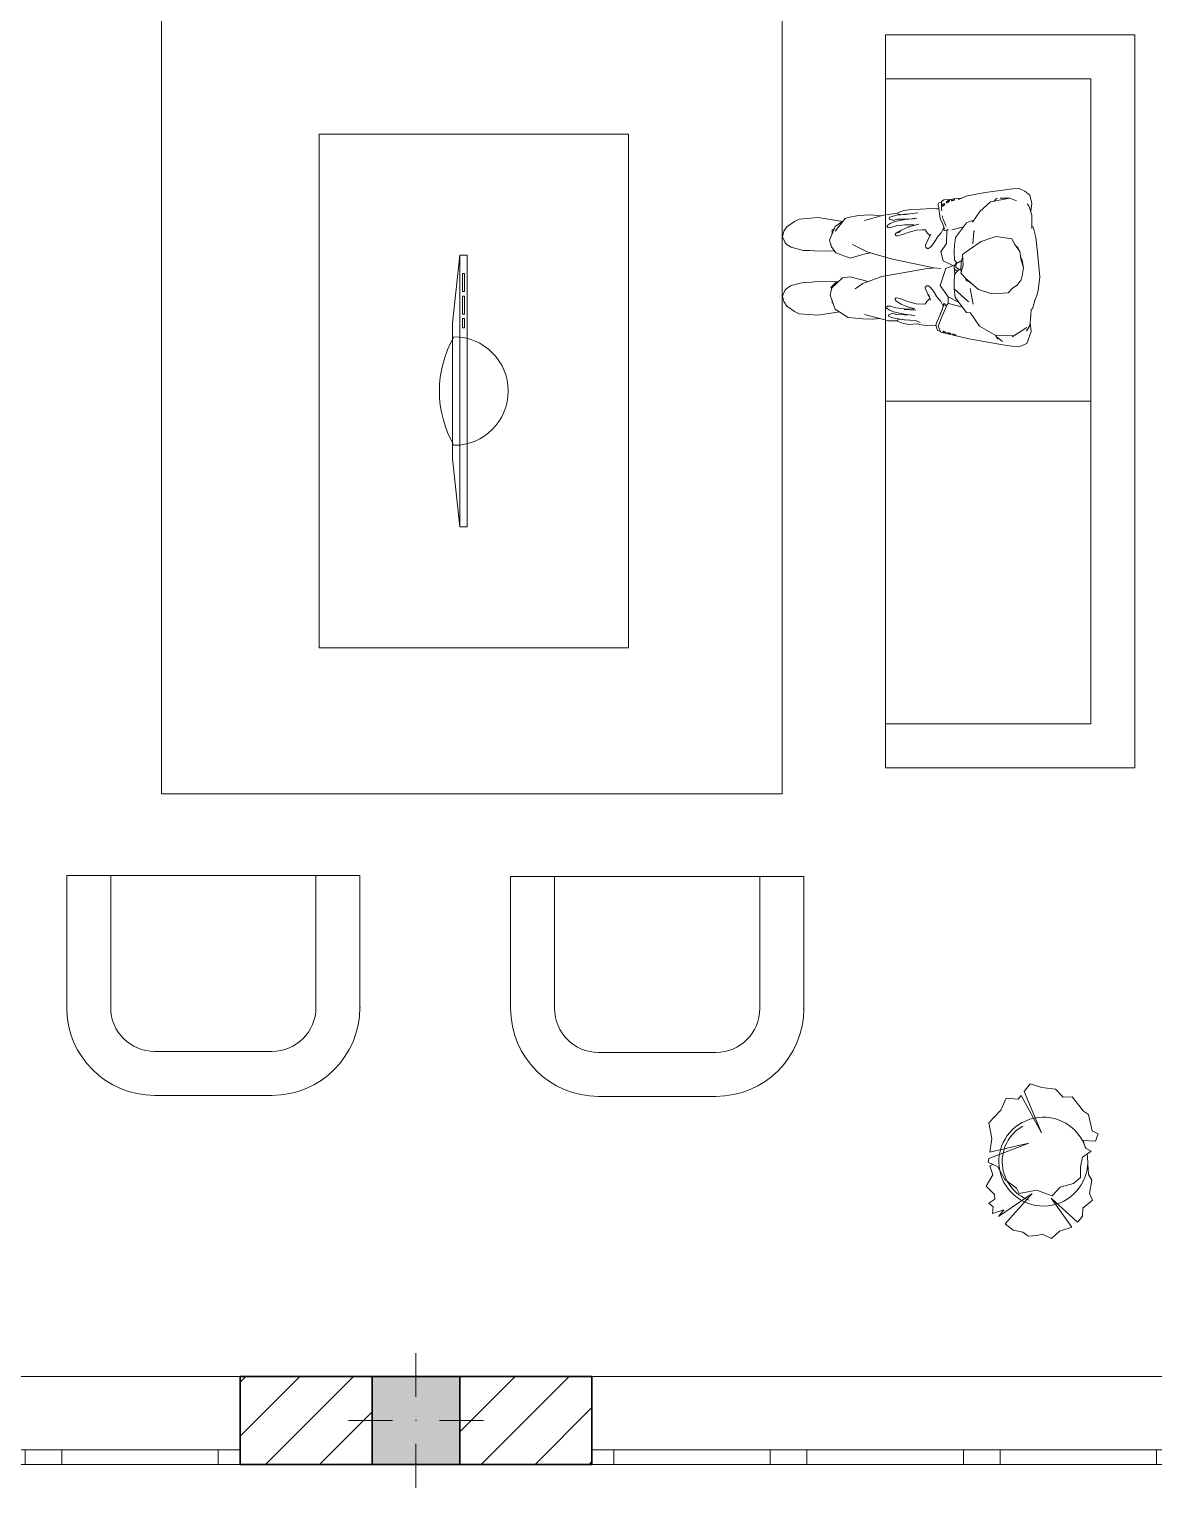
# Model space of a CAD drawing. Header units: millimetres. Extents: x -6000 to 13299, y -11438 to 14364.
# Drawn here: x 6831 to 10666, y -3841 to 1135 of the extents above; entities that cross this region are included whole.
import ezdxf

# ---------------------------------------------------------------- set-up
doc = ezdxf.new("R2010")
doc.units = ezdxf.units.MM
doc.header["$MEASUREMENT"] = 0
doc.linetypes.add('Wipeout_Contour', pattern=[1000, 0, -1000])
for name, color, linetype in [('ArchiCAD Windows', 7, 'Continuous'), ('Interior - Furniture', 7, 'Continuous'), ('Structural - Bearing', 7, 'Continuous')]:
    doc.layers.add(name, color=color, linetype=linetype)
for name, color, linetype, lineweight, true_color in [('ArchiCAD Windows_Pen_No__23', 7, 'Continuous', 20, 0xff6600), ('ArchiCAD Windows_Pen_No__3', 7, 'Continuous', 18, 0xff6600), ('Interior - Furniture _Pen_No__4', 7, 'Continuous', 20, 0x029e21), ('Structural - Bearing_Pen_No__160', 7, 'Continuous', 20, 0xb4a35c), ('Structural - Bearing_Pen_No__168', 7, 'Continuous', 13, 0xfe847a), ('Structural - Bearing_Pen_No__28', 7, 'Continuous', 35, 0xa80f02), ('Structural - Bearing_Pen_No__89', 7, 'Continuous', 20, 0x71cebe)]:
    doc.layers.add(name, color=color, linetype=linetype, lineweight=lineweight, true_color=true_color)
for name, color, linetype, lineweight in [('ArchiCAD Windows_Pen_No__27', 7, 'Continuous', 35), ('Structural - Bearing_Pen_No__20', 1, 'Continuous', 0), ('Structural - Bearing_Pen_No__27', 7, 'Continuous', 35)]:
    doc.layers.add(name, color=color, linetype=linetype, lineweight=lineweight)
pattern_1 = [(45, (0, 0), (-91.9239, 91.9239), [])]

# ---------------------------------------------------------------- blocks, each defined once
blk = doc.blocks.new('Slab_1_3', base_point=(2000, -3761.4))
at = {"layer": 'Structural - Bearing_Pen_No__89', "linetype": 'Continuous', "flags": 128}
blk.add_lwpolyline([(2000, -3761.4), (11500, -3761.4), (11500, 3238.6), (2000, 3238.6)], close=True, dxfattribs=at)
blk = doc.blocks.new('Triple Window with Side Transoms 17')
at = {"layer": 'ArchiCAD Windows_Pen_No__23', "linetype": 'Continuous'}
for p, q in [((-1000, 0), (-925, 0)), ((-925, 0), (-925, -50)), ((-391.7, -50), (-391.7, 0)), ((-391.7, 0), (-316.7, 0)), ((-316.7, 0), (-266.7, 0)), ((-266.7, 0), (-266.7, -50)), ((266.7, -50), (266.7, 0)), ((266.7, 0), (316.7, 0)), ((316.7, 0), (391.7, 0)), ((391.7, 0), (391.7, -50)), ((925, -50), (925, 0)), ((925, 0), (1000, 0)), ((-925, -50), (-1000, -50)), ((-316.7, -50), (-391.7, -50)), ((-266.7, -50), (-316.7, -50)), ((316.7, -50), (266.7, -50)), ((391.7, -50), (316.7, -50)), ((1000, -50), (925, -50))]:
    blk.add_line(p, q, dxfattribs=at)
at = {"layer": 'ArchiCAD Windows_Pen_No__27', "linetype": 'Continuous'}
for p, q in [((-1000, -50), (-1000, 0)), ((1000, -50), (1000, 0))]:
    blk.add_line(p, q, dxfattribs=at)
at = {"layer": 'ArchiCAD Windows_Pen_No__3', "linetype": 'Continuous'}
for p, q in [((-1000, 250), (1000, 250)), ((-925, 0), (-391.7, 0)), ((-266.7, 0), (266.7, 0)), ((391.7, 0), (925, 0)), ((-1000, -50), (1000, -50)), ((-391.7, -50), (-925, -50)), ((266.7, -50), (-266.7, -50)), ((925, -50), (391.7, -50))]:
    blk.add_line(p, q, dxfattribs=at)
blk = doc.blocks.new('Wall_3_3', base_point=(5100, -3611.4))
at = {"color": 254, "linetype": 'Wipeout_Contour', "lineweight": 0, "ltscale": 32422.570688}
blk.add_wipeout([(5100, -3461.4), (5100, -3761.4), (5550, -3761.4), (5550, -3711.4), (5550, -3461.4)], dxfattribs=at).dxf.layer = 'Structural - Bearing'
at = {"color": 254, "linetype": 'Wipeout_Contour', "lineweight": 0, "ltscale": 42711.089863}
blk.add_wipeout([(8000, -3461.4), (7550, -3461.4), (7550, -3711.4), (7550, -3761.4), (8000, -3761.4)], dxfattribs=at).dxf.layer = 'Structural - Bearing'
at = {"layer": 'Structural - Bearing_Pen_No__168', "linetype": 'Continuous'}
h = blk.add_hatch(dxfattribs=at)
h.set_pattern_fill('Common_Brick_0003', color=256, style=0, pattern_type=2)
h.set_pattern_definition(pattern_1)
h.paths.add_polyline_path([(5100, -3461.4), (5100, -3761.4), (5550, -3761.4), (5550, -3711.4), (5550, -3461.4)])
h = blk.add_hatch(dxfattribs=at)
h.set_pattern_fill('Common_Brick_0003', color=256, style=0, pattern_type=2)
h.set_pattern_definition(pattern_1)
h.paths.add_polyline_path([(8000, -3461.4), (7550, -3461.4), (7550, -3711.4), (7550, -3761.4), (8000, -3761.4)])
at = {"layer": 'Structural - Bearing_Pen_No__27', "linetype": 'Continuous'}
for p, q in [((5550, -3711.4), (5550, -3461.4)), ((7550, -3711.4), (7550, -3461.4)), ((5550, -3761.4), (5550, -3711.4)), ((7550, -3761.4), (7550, -3711.4))]:
    blk.add_line(p, q, dxfattribs=at)
at = {"layer": 'Structural - Bearing_Pen_No__27', "linetype": 'Continuous', "flags": 128}
for points in [[(5550, -3461.4), (5100, -3461.4)], [(8000, -3461.4), (7550, -3461.4)], [(5100, -3761.4), (5550, -3761.4)], [(7550, -3761.4), (8000, -3761.4)]]:
    blk.add_lwpolyline(points, dxfattribs=at)
at = {"layer": 'ArchiCAD Windows', "color": 21, "linetype": 'Continuous', "lineweight": 18, "true_color": 0xff9955, "zscale": 1000}
blk.add_blockref('Triple Window with Side Transoms 17', (6550, -3711.4), dxfattribs=at)
blk = doc.blocks.new('Wall_4_3', base_point=(8300, -3611.4))
at = {"color": 254, "linetype": 'Wipeout_Contour', "lineweight": 0, "ltscale": 46543.591569}
blk.add_wipeout([(8300, -3461.4), (8300, -3761.4), (8750, -3761.4), (8750, -3711.4), (8750, -3461.4)], dxfattribs=at).dxf.layer = 'Structural - Bearing'
at = {"color": 254, "linetype": 'Wipeout_Contour', "lineweight": 0, "ltscale": 57593.22096}
blk.add_wipeout([(11200, -3461.4), (10750, -3461.4), (10750, -3711.4), (10750, -3761.4), (11200, -3761.4)], dxfattribs=at).dxf.layer = 'Structural - Bearing'
at = {"layer": 'Structural - Bearing_Pen_No__168', "linetype": 'Continuous'}
h = blk.add_hatch(dxfattribs=at)
h.set_pattern_fill('Common_Brick_0003', color=256, style=0, pattern_type=2)
h.set_pattern_definition(pattern_1)
h.paths.add_polyline_path([(8300, -3461.4), (8300, -3761.4), (8750, -3761.4), (8750, -3711.4), (8750, -3461.4)])
h = blk.add_hatch(dxfattribs=at)
h.set_pattern_fill('Common_Brick_0003', color=256, style=0, pattern_type=2)
h.set_pattern_definition(pattern_1)
h.paths.add_polyline_path([(11200, -3461.4), (10750, -3461.4), (10750, -3711.4), (10750, -3761.4), (11200, -3761.4)])
at = {"layer": 'Structural - Bearing_Pen_No__27', "linetype": 'Continuous'}
for p, q in [((8750, -3711.4), (8750, -3461.4)), ((10750, -3711.4), (10750, -3461.4)), ((8750, -3761.4), (8750, -3711.4)), ((10750, -3761.4), (10750, -3711.4))]:
    blk.add_line(p, q, dxfattribs=at)
at = {"layer": 'Structural - Bearing_Pen_No__27', "linetype": 'Continuous', "flags": 128}
for points in [[(8750, -3461.4), (8300, -3461.4)], [(11200, -3461.4), (10750, -3461.4)], [(8300, -3761.4), (8750, -3761.4)], [(10750, -3761.4), (11200, -3761.4)]]:
    blk.add_lwpolyline(points, dxfattribs=at)
at = {"layer": 'ArchiCAD Windows', "color": 21, "linetype": 'Continuous', "lineweight": 18, "true_color": 0xff9955, "xscale": -1, "zscale": 1000}
blk.add_blockref('Triple Window with Side Transoms 17', (9750, -3711.4), dxfattribs=at)
blk = doc.blocks.new('Column_10_3', base_point=(8150, -3611.4))
at = {"layer": 'Structural - Bearing_Pen_No__160', "linetype": 'Continuous', "lineweight": 0, "true_color": 0x5a512e}
blk.add_hatch(color=59, dxfattribs=at).paths.add_polyline_path([(8000, -3761.4), (8300, -3761.4), (8300, -3461.4), (8000, -3461.4)])
at = {"layer": 'Structural - Bearing_Pen_No__20', "linetype": 'Continuous'}
for p, q in [((8150, -3531.4), (8150, -3381.4)), ((8070, -3611.4), (7920, -3611.4)), ((8230, -3611.4), (8380, -3611.4)), ((8150, -3691.4), (8150, -3841.4))]:
    blk.add_line(p, q, dxfattribs=at)
blk.add_point((8150, -3611.4), dxfattribs=at)
at = {"layer": 'Structural - Bearing_Pen_No__28', "linetype": 'Continuous'}
for p, q in [((8300, -3461.4), (8000, -3461.4)), ((8000, -3461.4), (8000, -3761.4)), ((8300, -3761.4), (8300, -3461.4)), ((8000, -3761.4), (8300, -3761.4))]:
    blk.add_line(p, q, dxfattribs=at)
blk = doc.blocks.new('Carpet 17')
at = {"layer": 'Interior - Furniture _Pen_No__4', "linetype": 'Continuous'}
for p, q in [((0, 2731.2), (0, 0)), ((2117, 2731.2), (0, 2731.2)), ((2117, 0), (2117, 2731.2)), ((0, 0), (2117, 0))]:
    blk.add_line(p, q, dxfattribs=at)
blk = doc.blocks.new('Sofa 17')
at = {"layer": 'Interior - Furniture _Pen_No__4', "linetype": 'Continuous'}
for p, q in [((2500, 850), (0, 850)), ((0, 850), (0, 0)), ((2500, 0), (2500, 850)), ((150, 0), (150, 700)), ((150, 700), (2350, 700)), ((1250, 0), (1250, 700)), ((2350, 0), (2350, 700)), ((0, 0), (2500, 0))]:
    blk.add_line(p, q, dxfattribs=at)
blk = doc.blocks.new('Sofa 17_2')
at = {"layer": 'Interior - Furniture _Pen_No__4', "linetype": 'Continuous'}
for p, q in [((700, 750), (300, 750)), ((300, 600), (700, 600)), ((0, 450), (0, 0)), ((150, 0), (150, 450)), ((850, 0), (850, 450)), ((1000, 0), (1000, 450)), ((0, 0), (1000, 0))]:
    blk.add_line(p, q, dxfattribs=at)
for centre, radius, start, end in [((300, 450), 300, 90, 180), ((700, 450), 300, 0, 90), ((300, 450), 150, 90, 180), ((700, 450), 150, 0, 90)]:
    blk.add_arc(centre, radius, start, end, dxfattribs=at)
blk.add_point((0, 450), dxfattribs=at)
blk = doc.blocks.new('Coffee Table 02 17')
at = {"layer": 'Interior - Furniture _Pen_No__4', "linetype": 'Continuous'}
for p, q in [((1752.8, 1055.6), (0, 1055.6)), ((0, 1055.6), (0, 0)), ((1752.8, 0), (1752.8, 1055.6)), ((0, 0), (1752.8, 0))]:
    blk.add_line(p, q, dxfattribs=at)
blk = doc.blocks.new('Plant 03 17')
at = {"layer": 'Interior - Furniture _Pen_No__4', "linetype": 'Continuous'}
for p, q in [((-44.3, 265.2), (-65, 239.3)), ((-4.6, 252.8), (-44.3, 265.2)), ((41.3, 247), (-4.6, 252.8)), ((-127.1, 216.9), (-144.3, 175.5)), ((-85.7, 213.5), (-127.1, 216.9)), ((-75.8, 225.9), (-85.7, 213.5)), ((-6.3, 97.9), (-75.8, 225.9)), ((-65, 239.3), (-6.3, 97.9)), ((67.9, 220.4), (41.3, 247)), ((98.6, 220.9), (67.9, 220.4)), ((136.9, 172), (98.6, 220.9)), ((-144.3, 175.5), (-185.8, 132.4)), ((154.1, 160.5), (136.9, 172)), ((166.2, 104.8), (154.1, 160.5)), ((-185.8, 132.4), (-175.4, 78.9)), ((186.9, 94.4), (166.2, 104.8)), ((-49.5, 63.4), (-185.6, 10.6)), ((-175.4, 78.9), (-182.3, 32.8)), ((-182.3, 32.8), (-49.5, 63.4)), ((144.5, 45.7), (135.9, 72)), ((135.9, 72), (178, 70.3)), ((178, 70.3), (186.9, 94.4)), ((-185.6, 10.6), (-187.5, -2.2)), ((133.4, 15), (126.5, -17.7)), ((162.8, 35.7), (133.4, 15)), ((162.8, 35.7), (144.5, 45.7)), ((149.3, 26.2), (162.8, 35.7)), ((149.3, 26.2), (149.3, 26.2)), ((-172, -45.3), (-194.4, -83.3)), ((-187.5, -2.2), (-171.1, -10)), ((-154.7, -17.7), (-187.5, -2.2)), ((-171.1, -10), (-182.3, -14.3)), ((-182.3, -14.3), (-172, -45.3)), ((-131.1, -61.4), (-154.7, -17.7)), ((126.5, -17.7), (126.5, -54)), ((154.1, -43.6), (151.4, -7.2)), ((165.4, -63.3), (154.1, -43.6)), ((-194.4, -83.3), (-166.8, -112.6)), ((-91.9, -90.1), (-131.1, -61.4)), ((-82.2, -109.2), (-91.9, -90.1)), ((-23.6, -97.1), (-82.2, -109.2)), ((29.9, -116.1), (-23.6, -97.1)), ((57.5, -86.8), (29.9, -116.1)), ((102.9, -75), (57.5, -86.8)), ((102.9, -75), (126.5, -54)), ((157.6, -109.2), (165.4, -63.3)), ((-165.1, -128.2), (-185.8, -142)), ((-185.8, -142), (-171.3, -154)), ((-166.8, -112.6), (-165.1, -128.2)), ((-152.5, -186.9), (-38.1, -109.2)), ((-38.1, -109.2), (-130, -212.3)), ((97.7, -223.1), (26.5, -124.7)), ((26.5, -124.7), (116.6, -206.3)), ((135.2, -159.2), (167.9, -131.6)), ((167.9, -131.6), (157.6, -109.2)), ((-171.3, -154), (-173.7, -176.5)), ((-173.7, -176.5), (-134, -164.4)), ((-134, -164.4), (-152.5, -186.9)), ((133.4, -186.3), (135.2, -159.2)), ((133.4, -186.3), (133.4, -186.3)), ((-130, -212.3), (-102.5, -233.3)), ((-102.5, -233.3), (-70.2, -240.3)), ((-70.2, -240.3), (-51.8, -254.6)), ((-21.8, -252.4), (-2.9, -247.2)), ((-2.9, -247.2), (28.2, -262.7)), ((28.2, -262.7), (55.8, -236.9)), ((55.8, -236.9), (97.7, -223.1)), ((-51.8, -254.6), (-21.8, -252.4))]:
    blk.add_line(p, q, dxfattribs=at)
for centre, radius, start, end in [((0, 0), 151.6, 17.5423, 355.2897), ((0, 0), 140, 120, 250), ((0, 0), 151.6, 357.2862, 9.9683), ((0, 0), 151.6, 357.2864, 9.9685), ((-9.8, -83.3), 176.3, 315.7849, 324.2646), ((-9.8, -83.3), 176.3, 315.7848, 324.2645)]:
    blk.add_arc(centre, radius, start, end, dxfattribs=at)
blk = doc.blocks.new('Plasma TV 17')
at = {"layer": 'Interior - Furniture _Pen_No__4', "linetype": 'Continuous'}
for p, q in [((231.5, 50), (0, 25)), ((694.6, 50), (231.5, 50)), ((926.2, 25), (694.6, 50)), ((0, 25), (0, 0)), ((0, 25), (926.2, 25)), ((0, 0), (926.2, 0)), ((679.2, 10), (679.2, 16.2)), ((679.2, 16.2), (710.1, 16.2)), ((710.1, 10), (679.2, 10)), ((710.1, 16.2), (710.1, 10)), ((725.5, 10), (725.5, 16.2)), ((725.5, 16.2), (787.2, 16.2)), ((787.2, 10), (725.5, 10)), ((787.2, 16.2), (787.2, 10)), ((802.7, 10), (802.7, 16.2)), ((802.7, 16.2), (864.4, 16.2)), ((864.4, 10), (802.7, 10)), ((864.4, 16.2), (864.4, 10)), ((926.2, 0), (926.2, 25))]:
    blk.add_line(p, q, dxfattribs=at)
for centre, radius, start, end in [((463.1, -275.4), 370.5, 60, 120), ((463.1, 45.5), 185.2, 180, 0)]:
    blk.add_arc(centre, radius, start, end, dxfattribs=at)
blk = doc.blocks.new('Man Sitting 2 17')
at = {"layer": 'Interior - Furniture _Pen_No__4', "linetype": 'Continuous'}
for p, q in [((-137.2, 296.3), (-136.2, 300.6)), ((-136.2, 300.6), (-99.9, 310.7)), ((-49, 316.1), (-99.9, 310.7)), ((-48.3, 316.2), (-49, 316.1)), ((-48.3, 316.2), (-47.6, 316.3)), ((-27.8, 318.4), (-47.6, 316.3)), ((-25.4, 318.4), (-27.8, 318.4)), ((-25.4, 318.4), (33.7, 324)), ((80.8, 317.8), (33.7, 324)), ((97.8, 313.9), (80.8, 317.8)), ((97.8, 313.9), (106.8, 309.7)), ((106.8, 309.7), (106.9, 309.6)), ((143.5, 299.2), (106.9, 309.6)), ((143.5, 299.2), (144.7, 294.4)), ((-258.2, 273.2), (-267.9, 253)), ((-266.4, 231.7), (-267.9, 253)), ((-244.9, 290.1), (-258.2, 273.2)), ((-215.9, 296.9), (-244.9, 290.1)), ((-190.6, 293.5), (-215.9, 296.9)), ((-214.6, 280.6), (-207.8, 286.3)), ((-176.6, 296.1), (-207.8, 286.3)), ((-187.3, 292.8), (-190.6, 293.5)), ((-176.6, 296.1), (-130.6, 296.3)), ((-52.4, 255.5), (-76.1, 238.1)), ((-72.9, 240.7), (-66.2, 248.9)), ((-57.1, 252), (-66.2, 248.9)), ((-27.1, 259.6), (-52.4, 255.5)), ((-40.2, 257.9), (-42.3, 257.1)), ((-35.2, 258.3), (-23.2, 263.3)), ((-27.1, 259.6), (3.4, 267.9)), ((-23.2, 263.3), (3.4, 267.9)), ((30.1, 263.5), (3.4, 267.9)), ((30.1, 263.5), (44.2, 260.2)), ((45.4, 260.5), (43.6, 260.3)), ((44.2, 260.2), (62.9, 246.4)), ((144.7, 294.4), (167.3, 292.6)), ((167.3, 292.6), (199.6, 289.5)), ((190.8, 290.3), (221, 294.4)), ((219.8, 278.2), (199.6, 289.5)), ((206.6, 279.8), (235.4, 234.8)), ((221, 294.4), (261, 279.4)), ((261, 279.4), (271.2, 255.7)), ((270.1, 228.8), (271.2, 255.7)), ((-266.4, 231.7), (-253.2, 137.2)), ((-233.9, 221.6), (-234.7, 188.7)), ((-225.8, 243.7), (-233.9, 221.6)), ((-233.9, 221.6), (-221.9, 155.1)), ((-103.7, 174.8), (-95.5, 227.9)), ((-95.5, 227.9), (-71.7, 241.3)), ((72.8, 230.7), (62.9, 246.4)), ((88.8, 215.3), (72.8, 230.7)), ((91.5, 159.9), (88.8, 215.3)), ((235.4, 234.8), (233.8, 173.6)), ((238.2, 229.2), (235.4, 234.8)), ((270.1, 228.8), (266.4, 198)), ((-229.3, 173), (-234.7, 178.1)), ((-230.6, 174.2), (-231.7, 174.7)), ((-224.2, 168.3), (-229.3, 173)), ((-221.9, 155.1), (-189.2, 119.6)), ((-103.7, 174.8), (-97.8, 157.1)), ((-97.8, 157.1), (-86.1, 123.4)), ((91.5, 159.9), (77.1, 114.7)), ((201.9, 117.9), (233.8, 173.6)), ((238.5, 176.1), (232.9, 172.1)), ((247, 179.4), (235, 173.6)), ((238.5, 176.1), (254.7, 196.4)), ((245.6, 82), (266.4, 198)), ((-242.7, 77.6), (-253.2, 137.2)), ((-189.2, 119.6), (-152.3, 94)), ((-123.4, 101.4), (-120.6, 98.2)), ((-59.1, 84.4), (-86.1, 123.4)), ((77.1, 114.7), (39.7, 71.4)), ((155.4, 85.9), (201.9, 117.9)), ((-242.7, 77.6), (-229.7, 45.7)), ((-232, 32.3), (-234.4, 57.3)), ((-156.8, 90.8), (-156.9, 97.1)), ((-150.4, 74.3), (-156.8, 90.8)), ((-100.2, 36.3), (-150.4, 74.3)), ((-136.4, 63.7), (-126.6, 24.1)), ((-120.6, 98.2), (-78.4, 95.1)), ((-78.3, 95.1), (-78.4, 95.1)), ((-59.1, 84.4), (-41.8, 60.4)), ((-41.8, 60.4), (-5.8, 62.3)), ((-31, 61), (-25.5, 58.1)), ((-20.8, 56.2), (-25.5, 58.1)), ((-20.8, 56.2), (-13.9, 56)), ((-18.9, 53.4), (-19.5, 56.1)), ((-11.8, 40), (-18.9, 53.4)), ((-5.3, 55.2), (-13.9, 56)), ((-5.8, 62.3), (21.7, 54.4)), ((4.5, 54.7), (-5.3, 55.2)), ((0.4, 54.9), (-0.3, 53.2)), ((1.1, 37.8), (10.1, 51.1)), ((10.2, 54.6), (4.5, 54.7)), ((12, 55.2), (10.1, 51.1)), ((15.3, 56.3), (10.2, 54.6)), ((39.7, 71.4), (21.7, 54.4)), ((45.5, 73), (34.4, 66.4)), ((48.3, 76.9), (45.5, 73)), ((49.3, 79.5), (48.3, 76.9)), ((55.8, 90), (49.3, 79.5)), ((73.5, 86.1), (127, 96.6)), ((75.4, 32.1), (116.5, 77.9)), ((156.1, 73.5), (104.1, 35.5)), ((119.5, 81.7), (116.5, 77.9)), ((124.9, 12.4), (137.5, 60)), ((127, 96.6), (127, 96.6)), ((156.9, 87), (156.1, 73.5)), ((245.6, 82), (222.6, -14)), ((-232.1, 31.8), (-232.2, 30.3)), ((-232.1, 29.6), (-232.2, 30.3)), ((-232.1, 31.8), (-231.7, 32.8)), ((-232.1, 29.6), (-231.2, 26.6)), ((-231, 33.2), (-231.7, 32.8)), ((-228.4, -3.6), (-231.5, 27.6)), ((-231.2, 26.6), (-229.5, 24.2)), ((-231, 33.2), (-230.1, 32.9)), ((-230.1, 32.9), (-227.5, 30.6)), ((-228.9, 23.5), (-229.5, 24.2)), ((-228.9, 23.5), (-227.7, 22.6)), ((-227.7, 22.6), (-226.7, 22.4)), ((-226.5, 28.9), (-227.5, 30.6)), ((-226.7, 15.6), (-227.1, 14.8)), ((-226.7, 12.4), (-227.1, 14.8)), ((-225.9, 22.8), (-226.7, 22.4)), ((-226.7, 15.6), (-225.4, 15.6)), ((-226.4, 11.7), (-226.7, 12.4)), ((-226.5, 28.9), (-225.9, 27)), ((-225.4, 9.8), (-226.4, 11.7)), ((-225.9, 27), (-225.5, 25.3)), ((-225.5, 23.8), (-225.9, 22.8)), ((-225.5, 24.6), (-225.5, 25.3)), ((-225.5, 23.8), (-225.5, 24.6)), ((-225.4, 15.6), (-224.6, 15.1)), ((-225.4, 9.8), (-224.3, 7.9)), ((-221.4, 12.6), (-224.6, 15.1)), ((-224.3, 7.9), (-222.6, 6.5)), ((-222.6, 6.5), (-222, 6.1)), ((-221.1, 5.5), (-222.6, 6.5)), ((-222, 6.1), (-220.3, 5.1)), ((-221.4, 12.6), (-219.3, 9.6)), ((-220.3, 5.1), (-221.1, 5.5)), ((-220.3, 5.1), (-218.9, 5.2)), ((-219.3, 9.6), (-218.6, 7.8)), ((-218.5, 6.1), (-218.9, 5.2)), ((-218.6, 7.8), (-218.5, 6.1)), ((-165.2, -6.4), (-141.4, 3.2)), ((-141.4, 3.2), (-138.7, 4.4)), ((-128.1, 9.1), (-126, 10.1)), ((-126, 10.1), (-124.7, 12.3)), ((-123.6, -1.5), (-125.8, 10.5)), ((-125, 6.5), (-79.5, 5.4)), ((-100.2, 36.3), (-72.6, 32.8)), ((-79.5, 5.4), (-51, -13.8)), ((-72.6, 32.8), (-52.6, 32)), ((-23.4, 32.7), (-52.6, 32)), ((-23.4, 32.7), (-12.8, 41.9)), ((-20.7, -5.7), (-4.1, 27)), ((-18.3, 37.1), (-11.1, 38)), ((-15.1, 39.9), (-12.3, 40.3)), ((-13, 41.7), (-9.9, 35.7)), ((-10.8, 38.4), (-11.8, 40)), ((-10.8, 38.4), (1.1, 37.8)), ((0.2, 31.5), (-9.9, 35.7)), ((-7.3, 34.6), (5.7, 3.4)), ((0.1, 36.3), (9.5, 47.1)), ((24.9, 33.5), (0.2, 31.5)), ((0.2, 31.5), (8.3, 33.2)), ((5.7, 3.4), (63.1, -15.7)), ((8.3, 33.2), (14.9, 42.4)), ((9.5, 47.1), (26, 32.5)), ((9.5, 47.1), (9.5, 47.1)), ((26, 32.5), (52.4, 31.4)), ((52.4, 31.4), (75.4, 32.1)), ((63.1, -15.7), (102.7, 11.5)), ((75.4, 32.1), (104.1, 35.5)), ((75.4, 32.1), (75.4, 32.1)), ((121.7, 48.4), (102.7, 11.5)), ((102.7, 11.5), (125.4, 11.6)), ((124.9, 12.4), (126.9, 9)), ((130.3, 7.5), (124.9, -2.5)), ((126.9, 9), (142.4, 1.9)), ((131.8, 2.3), (131.2, 1.4)), ((131.8, 2.3), (133.3, 1.7)), ((142.4, 1.9), (170.6, -9.8)), ((222.6, 1.9), (220.1, -2.2)), ((222.6, 1.9), (224.5, 3.7)), ((222.6, -4.3), (225.3, 1)), ((225.4, 3.8), (224.5, 3.7)), ((225, 11.2), (225.1, 12.8)), ((225.3, 9.7), (225, 11.2)), ((225.4, 14.6), (225.1, 12.8)), ((225.3, 9.7), (225.4, 9.5)), ((225.3, 1), (225.5, 3.2)), ((226.4, 17.5), (225.4, 14.6)), ((225.4, 9.5), (226.2, 9.1)), ((225.5, 3.2), (225.4, 3.8)), ((227.1, 10.1), (226.2, 9.1)), ((226.4, 17.5), (227, 18.6)), ((228.3, 17.9), (226.8, 14.2)), ((227.5, 19.2), (227, 18.6)), ((227.8, 12.3), (227.1, 10.1)), ((227.3, 10.7), (227.6, 11.1)), ((228.7, 19.9), (227.5, 19.2)), ((229.3, 16), (227.6, 11.1)), ((229, 19.4), (228.7, 19.9)), ((229.3, 18.1), (229, 19.4)), ((229.3, 16), (229.3, 18.1)), ((231.4, 34.9), (229.8, 30.5)), ((229.9, 28.4), (229.8, 30.5)), ((229.9, 27.3), (229.9, 28.9)), ((229.9, 27.3), (230.1, 26.8)), ((230.1, 26.8), (230.6, 26.9)), ((231.9, 28.4), (230.6, 26.9)), ((231.1, 28.9), (231.2, 30.2)), ((231.2, 30.2), (232.1, 33)), ((231.4, 34.9), (232.4, 36.7)), ((231.9, 28.4), (233, 30.7)), ((233.2, 35.3), (232.1, 33)), ((233.2, 37.3), (232.4, 36.7)), ((233, 30.7), (233.8, 33.6)), ((233.6, 37.5), (233.2, 37.3)), ((233.7, 37), (233.6, 37.5)), ((233.7, 37), (234, 35.7)), ((234, 35.7), (233.8, 33.6)), ((-223.4, -11.4), (-228.4, -3.6)), ((-198.2, -11.7), (-223.4, -11.4)), ((-219, -20.5), (-219.4, -11.4)), ((-213.8, -23.4), (-219, -20.5)), ((-215.7, -0.5), (-215, -0.2)), ((-215.3, -2.6), (-215.7, -0.5)), ((-215.4, -2.1), (-215.5, -2.8)), ((-215.5, -2.8), (-214.7, -4.4)), ((-215, -0.2), (-213.9, -0.4)), ((-214.7, -4.4), (-213.4, -6.3)), ((-212.1, -1.1), (-213.9, -0.4)), ((-213.8, -23.4), (-212.1, -23.3)), ((-212.1, -7.7), (-213.4, -6.3)), ((-213.4, -6.3), (-210.9, -8.5)), ((-212.1, -1.1), (-212.1, -1.1)), ((-212.1, -1.1), (-209.1, -3.6)), ((-212.1, -7.7), (-211, -8.4)), ((-201.6, -20.8), (-212.1, -23.3)), ((-210.9, -8.5), (-210.2, -8.8)), ((-210.2, -8.8), (-208, -9.7)), ((-208, -4.9), (-209.1, -3.6)), ((-207, -6.9), (-208, -4.9)), ((-207.5, -9.7), (-208, -9.7)), ((-206.8, -9.2), (-207.5, -9.7)), ((-206.6, -8.3), (-207, -6.9)), ((-206.8, -9.2), (-206.6, -8.3)), ((-164.2, -15.9), (-201.6, -20.8)), ((-199.4, -45.4), (-197.6, -22.8)), ((-199.4, -45.4), (-196.5, -83.1)), ((-198.2, -11.7), (-191.5, -10.9)), ((-196.3, -28.1), (-198.2, -20.3)), ((-174.6, -8.8), (-169.8, -8.2)), ((-169.8, -8.2), (-167.9, -7.5)), ((-164.9, -16.1), (-165.2, -16)), ((-164.9, -16.1), (-164.2, -15.9)), ((-164.2, -15.9), (-148.8, -7.8)), ((-148.8, -7.8), (-138.8, -5.1)), ((-138.8, -5.1), (-129.7, -1.8)), ((-133.8, -3.3), (-116.6, -12.3)), ((-126.7, -3), (-130.4, -2.1)), ((-129.7, -5.4), (-129, -5.2)), ((-129, -5.2), (-123.6, -1.5)), ((-116.6, -12.3), (-103.9, -23.6)), ((-94.3, -57), (-111.8, -47.4)), ((-103.9, -23.6), (-82.8, -36.1)), ((-68.9, -47.8), (-82.8, -36.1)), ((-68.9, -47.8), (-63.8, -54.7)), ((-51, -13.8), (-20.7, -5.7)), ((3.6, -37.7), (-26, -179.1)), ((5.1, -13.6), (3.6, -37.7)), ((3.8, -34.1), (6.7, -66.6)), ((64.2, -56.4), (70.5, -48.5)), ((82.4, -38.4), (70.5, -48.5)), ((102.7, -27.9), (82.4, -38.4)), ((113.4, -48.5), (93.3, -56.2)), ((102.7, -27.9), (118.6, -13.5)), ((134, -5.5), (118.6, -13.5)), ((124.9, -2.5), (138.2, -7)), ((124.9, -2.5), (134, -3.7)), ((124.9, -2.5), (127.3, -4.6)), ((127.3, -4.6), (130.1, -4.2)), ((130.4, -6.1), (127.3, -4.6)), ((138.2, -7), (148.9, -10.1)), ((161.5, -15.6), (142.8, -8.3)), ((148.9, -10.1), (165.6, -17.3)), ((148.9, -10.1), (148.9, -10.1)), ((165.6, -17.3), (188.7, -27.5)), ((170.6, -9.8), (202.4, -22.4)), ((188.7, -27.5), (198.6, -31)), ((217.4, -25.2), (198.6, -31)), ((198.6, -31), (198.6, -31)), ((198.6, -31), (198.6, -31)), ((199.3, -43.4), (200.8, -30.3)), ((199.3, -43.4), (200.1, -64.1)), ((202.4, -22.4), (222.6, -14)), ((217.4, -25.2), (220.6, -14.9)), ((219.5, -5.6), (219.6, -5.1)), ((219.6, -6.2), (219.5, -5.6)), ((220.1, -2.2), (219.6, -5.1)), ((220.1, -6.3), (219.6, -6.2)), ((221.3, -5.7), (220.1, -6.3)), ((222.6, -4.3), (221.3, -5.7)), ((-194.3, -91.5), (-196.5, -83.1)), ((-194.3, -91.5), (-195.7, -118.6)), ((-184.5, -91.7), (-179.2, -135.8)), ((-165.5, -95.3), (-161.4, -136.6)), ((-134.9, -127), (-145.4, -88.5)), ((-126.9, -66.7), (-116.6, -60.2)), ((-126.9, -66.7), (-126.3, -77.2)), ((-126.3, -77.2), (-124.9, -97)), ((-124.9, -97), (-118.8, -121.9)), ((-105.8, -50.7), (-116.6, -60.2)), ((-94.3, -57), (-73.8, -65.6)), ((-71.9, -65.6), (-73.8, -65.6)), ((-71.9, -65.6), (-67.1, -65.3)), ((-63.2, -60.5), (-67.1, -65.3)), ((-62.8, -55.9), (-63.8, -54.7)), ((-62.8, -55.9), (-63.2, -60.5)), ((32.4, -215.4), (6.7, -66.6)), ((64.6, -61.1), (64.2, -56.4)), ((69.8, -66.7), (64.6, -61.1)), ((72.9, -66.9), (69.8, -66.7)), ((72.9, -66.9), (96, -56.7)), ((96, -56.7), (101.6, -53)), ((107.5, -50.8), (117.9, -61.3)), ((117.9, -61.3), (126.7, -67)), ((125.6, -98.1), (119.6, -123)), ((126.8, -67.4), (122.1, -64)), ((127.5, -77.4), (125.6, -98.1)), ((126.6, -65.1), (127.5, -77.4)), ((148, -99.3), (145.4, -138.7)), ((148, -99.3), (148, -99.3)), ((189.4, -83.7), (183.1, -100.4)), ((194, -88.7), (194, -88.7)), ((194.8, -94), (197.1, -87.1)), ((194.8, -94), (196.4, -121.4)), ((197.1, -87.1), (200.1, -64.1)), ((-194.9, -123.1), (-195.7, -118.6)), ((-192.8, -138.9), (-194.9, -123.1)), ((-192.8, -138.9), (-189, -149.6)), ((-180.2, -136.4), (-180.9, -121.5)), ((-178, -150.7), (-180.2, -136.4)), ((-179.4, -134.2), (-179.3, -135.6)), ((-178.8, -139.3), (-179.3, -135.6)), ((-179.2, -135.8), (-179.2, -135.8)), ((-176, -165.3), (-179.2, -135.8)), ((-165.9, -103.7), (-164.4, -105.9)), ((-164.6, -108.6), (-163.7, -112.9)), ((-164.3, -110.2), (-164, -110.2)), ((-163, -136.4), (-162.5, -124.9)), ((-163, -136.4), (-162.7, -163)), ((-154.4, -171.2), (-161.4, -136.6)), ((-140.8, -105.1), (-143.7, -107.2)), ((-142.9, -136.4), (-143.7, -107.2)), ((-139.8, -166.3), (-142.9, -136.4)), ((-136.9, -119.7), (-135.6, -125.7)), ((-126.8, -146.2), (-135.6, -125.7)), ((-119, -159.1), (-126.8, -146.2)), ((-124.2, -149.8), (-126.8, -146.2)), ((-111.2, -141.2), (-118.8, -121.9)), ((-106, -160.8), (-111.2, -141.2)), ((112, -142), (108.4, -151.8)), ((119.6, -123), (112, -142)), ((126.8, -148.7), (120, -160.5)), ((136.1, -127.2), (126.8, -148.7)), ((143.1, -102.5), (136.1, -127.2)), ((143.4, -138.2), (141.2, -156.5)), ((142, -106.4), (143.9, -107.7)), ((143.9, -107.7), (143.4, -138.2)), ((145.4, -138.7), (145.4, -138.7)), ((161.8, -138.4), (153.2, -174.9)), ((166.2, -102.7), (161.8, -138.4)), ((162.7, -164.9), (163.6, -137.7)), ((163.2, -127.2), (163.6, -137.7)), ((164.8, -114.1), (165.1, -112.5)), ((165, -112.3), (165.3, -112.7)), ((165.1, -112.5), (165, -112.5)), ((180.4, -135.8), (176.2, -167.1)), ((180.7, -138.4), (178.3, -151.9)), ((183.1, -100.4), (180.4, -135.8)), ((181.6, -121.6), (180.7, -138.4)), ((181.6, -120.7), (181.6, -121.6)), ((189.1, -153.1), (192.7, -142.3)), ((196.4, -121.4), (192.7, -142.3)), ((-189, -149.6), (-185.6, -159.5)), ((-185.6, -159.5), (-182.4, -160.5)), ((-183.6, -160.1), (-176.2, -209.4)), ((-182.4, -160.5), (-180.2, -159.8)), ((-180.2, -159.8), (-178, -150.7)), ((-176, -165.3), (-171.9, -179.2)), ((-171.9, -179.2), (-169.1, -189.3)), ((-169.1, -189.3), (-165.3, -189.8)), ((-163.2, -189.8), (-165.3, -189.8)), ((-163.2, -189.8), (-162, -186.6)), ((-162.7, -163), (-158.7, -175.8)), ((-162, -186.6), (-160.4, -179.7)), ((-158.7, -175.8), (-161.4, -184)), ((-160.4, -179.7), (-160.4, -179.7)), ((-147.5, -187.1), (-154.4, -171.2)), ((-147.5, -187.1), (-141.5, -196.8)), ((-141.5, -196.8), (-136.6, -196.4)), ((-133.8, -183.8), (-139.8, -166.3)), ((-136.6, -196.4), (-134.4, -194.4)), ((-133.5, -191.8), (-134.4, -194.4)), ((-133.8, -183.8), (-133.5, -191.8)), ((-124.2, -149.8), (-116.6, -158.3)), ((-114.3, -167.2), (-119, -159.1)), ((-114.3, -167.2), (-110.5, -169.1)), ((-107.3, -167.3), (-110.5, -169.1)), ((-105.6, -164.6), (-107.3, -167.3)), ((-106, -160.8), (-105.6, -164.6)), ((-50.2, -262.3), (-26, -179.1)), ((108.4, -151.8), (105.8, -165.6)), ((105.8, -165.6), (107, -167.8)), ((107, -167.8), (109.6, -170)), ((109.6, -170), (112.2, -170)), ((114.4, -168.4), (112.2, -170)), ((120, -160.5), (114.4, -168.4)), ((133.7, -193.4), (134, -184.3)), ((134.6, -196.2), (133.7, -193.4)), ((134, -184.3), (134.7, -181.8)), ((136.4, -198.1), (134.6, -196.2)), ((140.2, -166.9), (134.7, -181.8)), ((141.2, -198.5), (136.4, -198.1)), ((141.2, -156.5), (140.2, -166.9)), ((141.2, -198.5), (147.7, -187.5)), ((147.7, -187.5), (153.2, -174.9)), ((162.7, -164.9), (158.8, -177.5)), ((162.4, -190.9), (158.8, -177.5)), ((184.6, -192.1), (162.1, -273.8)), ((167.5, -192.2), (162.4, -190.9)), ((167.5, -192.2), (168.8, -191.2)), ((172.5, -180.5), (168.8, -191.2)), ((172.5, -180.5), (176.2, -167.1)), ((178.1, -153.1), (179.8, -160.8)), ((181.9, -161.9), (179.8, -160.8)), ((181.9, -161.9), (185.6, -162.1)), ((184.5, -162), (184.6, -192.1)), ((185.6, -162.1), (189.1, -153.1)), ((-174, -217), (-177.3, -254.8)), ((-176.2, -209.4), (-157.9, -273.6)), ((56.6, -279.5), (32.4, -215.4)), ((176.7, -220.6), (178.9, -247.7)), ((178.9, -247.7), (177.3, -279.8)), ((-177.3, -254.8), (-175.8, -294.4)), ((-175.8, -294.4), (-168.3, -329.6)), ((-50.2, -262.3), (-76.7, -314.8)), ((-44, -271.4), (-47.7, -253.5)), ((-29.7, -323.2), (-44, -271.4)), ((34.1, -322.9), (49.8, -261.3)), ((75, -305.7), (56.6, -279.5)), ((172.6, -329.8), (177.3, -279.8)), ((-165, -340.5), (-168.3, -329.6)), ((-122, -374), (-165, -340.5)), ((-156.1, -347.5), (-138, -374)), ((-48.4, -372.1), (-29.7, -323.2)), ((34.1, -322.9), (37.9, -349.5)), ((143.8, -374.5), (172.6, -329.8)), ((-154.6, -349.6), (-168.2, -432.5)), ((-90.8, -393.4), (-138, -374)), ((-125.5, -384.6), (-129.7, -377.4)), ((-111.7, -384.8), (-125.5, -384.6)), ((-68.9, -386.3), (-90.8, -393.4)), ((-73.4, -389), (-74.7, -388.2)), ((-71.6, -387.2), (-73.4, -389)), ((-68.9, -386.3), (-48.4, -372.1)), ((-53.1, -375.3), (-54.4, -446)), ((37.9, -349.5), (72, -385.9)), ((51.4, -446), (49.9, -362.3)), ((51.5, -369.7), (51, -363.5)), ((70.4, -389), (51.5, -369.7)), ((74.6, -386.5), (70.4, -389)), ((72, -385.9), (96.7, -391.4)), ((96.7, -391.4), (143.8, -374.5)), ((122.6, -384.6), (115.3, -384.7)), ((124.4, -381.5), (122.6, -384.6)), ((165.2, -432.5), (153.3, -359.8)), ((-162.9, -496.8), (-168.2, -432.5)), ((-54.4, -446), (-55.9, -461.6)), ((53, -461.6), (51.4, -446)), ((165.2, -432.5), (160, -496.8)), ((-162.9, -496.8), (-154.8, -512.9)), ((-56.3, -482.9), (-66.7, -524.3)), ((-55.6, -472.4), (-56.3, -482.9)), ((-55.9, -461.6), (-55.6, -472.4)), ((-55.6, -472.4), (-55.6, -472.5)), ((52.6, -472.4), (53, -461.6)), ((53.3, -482.9), (52.6, -472.4)), ((52.6, -472.5), (52.6, -472.4)), ((63.8, -524.3), (53.3, -482.9)), ((151.8, -512.9), (160, -496.8)), ((-137, -538.4), (-154.8, -512.9)), ((-137, -538.4), (-121.6, -549)), ((-89.8, -548), (-81.6, -544.6)), ((-81.6, -544.6), (-75.4, -538)), ((-66.7, -524.3), (-75.4, -538)), ((72.4, -538), (63.8, -524.3)), ((72.4, -538), (78.6, -544.6)), ((78.6, -544.6), (86.8, -548)), ((118.7, -549), (134, -538.4)), ((151.8, -512.9), (134, -538.4)), ((-121.6, -549), (-102.6, -553.2)), ((-102.6, -553.2), (-89.8, -548)), ((86.8, -548), (99.6, -553.2)), ((99.6, -553.2), (118.7, -549))]:
    blk.add_line(p, q, dxfattribs=at)

msp = doc.modelspace()

# ---------------------------------------------------------------- block references
at = {"layer": 'Interior - Furniture', "color": 104, "linetype": 'Continuous', "lineweight": 20, "true_color": 0x029e21, "zscale": 1000}
for name, p in [('Carpet 17', (7281.618, -1473.6798)), ('Plant 03 17', (10289.1892, -2728.4943))]:
    msp.add_blockref(name, p, dxfattribs=at)
for name, p, rotation in [('Sofa 17', (9751.4116, 1115.6199), 270), ('Coffee Table 02 17', (8875.0332, -975.7375), 90), ('Man Sitting 2 17', (9953.5743, 324.3634), 270), ('Plasma TV 17', (8324.8694, -562.4389), 90), ('Sofa 17_2', (7958.8195, -1752.5275), 180), ('Sofa 17_2', (9472.5639, -1755.9636), 180)]:
    msp.add_blockref(name, p, dxfattribs=dict(at, rotation=rotation))
at = {"layer": 'Structural - Bearing', "color": 123, "linetype": 'Continuous', "lineweight": 20, "true_color": 0x71cebe}
msp.add_blockref('Slab_1_3', (2000, -3761.377), dxfattribs=at)

# ---------------------------------------------------------------- next in the draw order: block references
at = {"layer": 'Structural - Bearing'}
for name, p in [('Wall_3_3', (5100, -3611.377)), ('Wall_4_3', (8300, -3611.377))]:
    msp.add_blockref(name, p, dxfattribs=at)

# ---------------------------------------------------------------- next in the draw order: block references
at = {"layer": 'Structural - Bearing', "color": 14, "lineweight": 35, "true_color": 0xa80f02}
msp.add_blockref('Column_10_3', (8150, -3611.377), dxfattribs=at)

doc.saveas('drawing.dxf')
